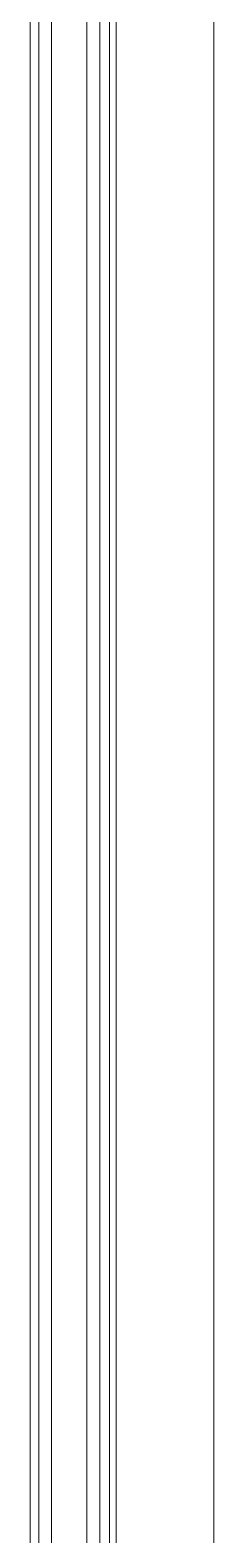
# Model space of a CAD drawing. Header units: metres. Extents: x -175 to 101, y -7 to 93.
# Drawn here: x 22.63 to 22.743, y 14.076 to 15.002 of the extents above; entities that cross this region are included whole.
import ezdxf

# ---------------------------------------------------------------- set-up
doc = ezdxf.new("R2010")
doc.units = ezdxf.units.M
doc.layers.add('DC_LINEA', color=251, linetype='Continuous', lineweight=9)
doc.layers.add('DC_TRANSPARENTE', color=251, linetype='Continuous', lineweight=9, transparency=0.4)

# ---------------------------------------------------------------- blocks, each defined once
blk = doc.blocks.new('ventanita')
at = {"layer": 'DC_LINEA', "color": 7, "lineweight": 0}
for p, q in [((-6233.80833, 2490.53131), (-6233.80833, 2492.28809)), ((-6233.80039, 2492.28809), (-6233.80039, 2490.53131)), ((-6233.7787, 2490.53131), (-6233.7787, 2492.28809)), ((-6233.77076, 2492.28809), (-6233.77076, 2490.53131))]:
    blk.add_line(p, q, dxfattribs=at)
at = {"layer": 'DC_LINEA', "color": 8, "lineweight": 0, "true_color": 0x767676}
for points in [[(-6233.81362, 2492.34312), (-6233.81362, 2492.28809), (-6233.81362, 2490.53131)], [(-6233.76494, 2492.34312), (-6233.76494, 2492.28809), (-6233.76494, 2490.53131)], [(-6233.76071, 2492.34312), (-6233.76071, 2492.28809), (-6233.76071, 2490.53131)]]:
    blk.add_lwpolyline(points, dxfattribs=at)

msp = doc.modelspace()

# ---------------------------------------------------------------- linework, layer by layer
at = {"layer": 'DC_TRANSPARENTE', "linetype": 'Continuous'}
msp.add_line((22.74314, 15.84558), (22.74314, 12.21058), dxfattribs=at)

# ---------------------------------------------------------------- block references
at = {"layer": 'DC_LINEA', "linetype": 'Continuous'}
msp.add_blockref('ventanita', (6256.44385, -2476.49918), dxfattribs=at)

doc.saveas('drawing.dxf')
